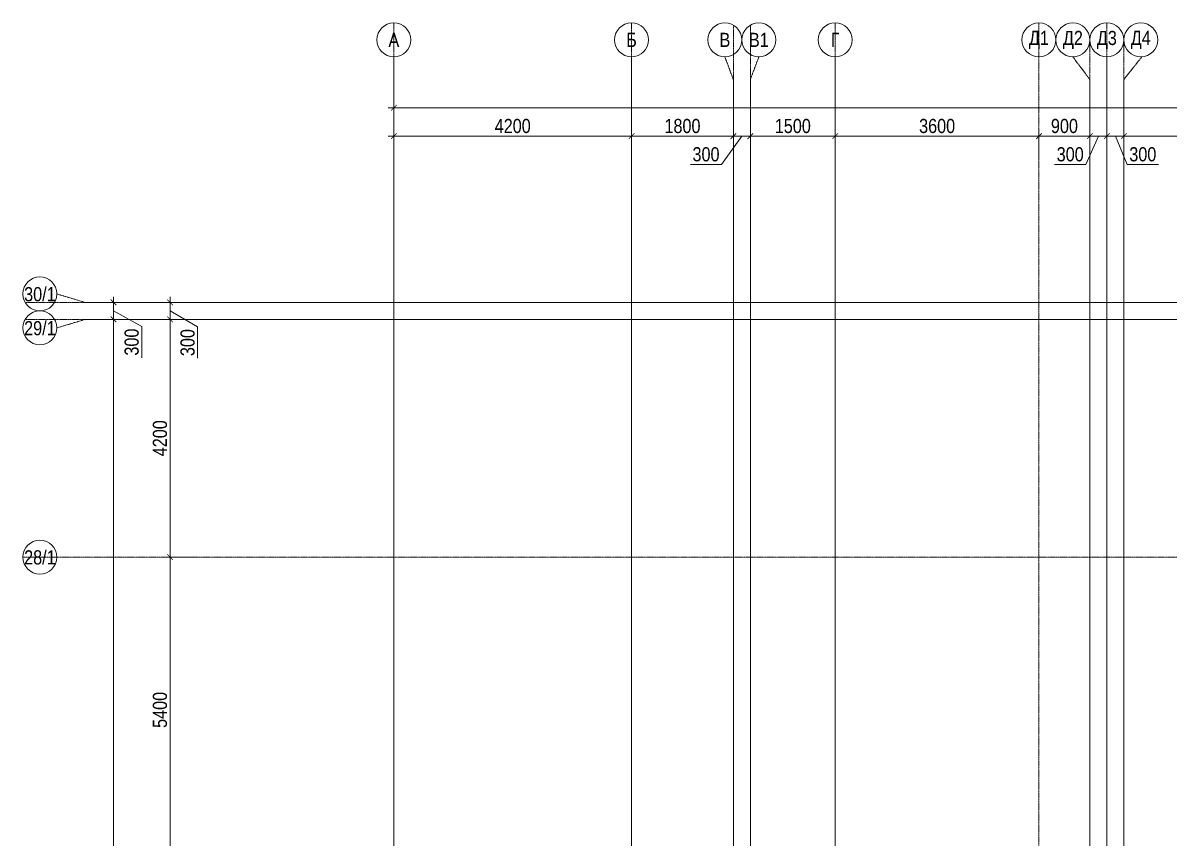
# Model space of a CAD drawing. Header units: millimetres. Extents: x -24360 to 609566, y -391049 to 148426.
# Drawn here: x 488056 to 508310, y -3232 to 11171 of the extents above; entities that cross this region are included whole.
import ezdxf
from ezdxf.enums import TextEntityAlignment as Align

# ---------------------------------------------------------------- set-up
doc = ezdxf.new("R2010")
doc.units = ezdxf.units.MM
doc.linetypes.add('CENTER2', pattern=[28.575, 19.05, -3.175, 3.175, -3.175])
doc.layers.get('Defpoints').update_dxf_attribs({"color": 140})
doc.layers.add('АР_Оси_РД_100', color=7, linetype='Continuous', lineweight=0, true_color=0x525252)
doc.layers.add('АР_Оси_РД_размер', color=8, linetype='Continuous', lineweight=0)
doc.styles.add('style1', font='ARIALN.TTF')
doc.styles.add('ккк', font='isocpeur.ttf', dxfattribs={"width": 0.85, "oblique": 15})
doc.dimstyles.new('Dim100_ареал', dxfattribs={"dimscale": 100, "dimtxt": 2.5, "dimasz": 1, "dimexe": 1, "dimexo": 1, "dimgap": 0.5, "dimtad": 1, "dimzin": 12, "dimdsep": 46, "dimtxsty": 'style1', "dimblk": 'ARCHTICK', "dimcen": 1, "dimdle": 1, "dimclrd": 256, "dimclre": 256, "dimaunit": 1, "dimadec": 0, "dimazin": 3, "dimtfac": 1, "dimtmove": 1, "dimatfit": 3, "dimldrblk": 'OPEN30', "dimfxl": 4, "dimfxlon": 1, "dimtolj": 1, "dimtzin": 0, "dimlwd": 9, "dimlwe": 9, "dimarcsym": 0})

# ---------------------------------------------------------------- blocks, each defined once
blk = doc.blocks.new('A-iden')
at = {"linetype": 'Continuous', "lineweight": 5}
blk.add_circle((0, -4), 3, dxfattribs=at)
at = {"color": 0, "linetype": 'Continuous', "lineweight": 20, "style": 'ккк', "width": 0.85}
blk.add_attdef('ID', text='', height=4, dxfattribs=at).set_placement((0.31, -3.85), align=Align.MIDDLE_CENTER)
blk = doc.blocks.new('_ArchTick')
at = {"color": 0, "linetype": 'ByBlock', "const_width": 0.15}
blk.add_lwpolyline([(-0.5, -0.5), (0.5, 0.5)], dxfattribs=at)
blk = doc.blocks.new('*D1009')
at = {"layer": 'Defpoints', "color": 0, "lineweight": 15, "transparency": 16777216}
for p in [(490656, 1733), (491656, 1733), (491656, -3667)]:
    blk.add_point(p, dxfattribs=at)
at = {"layer": 'АР_Оси_РД_размер', "lineweight": 9, "transparency": 16777216}
for p, q in [((490656, -3767), (490656, 1833)), ((491056, 1733), (490556, 1733)), ((491056, -3667), (490556, -3667))]:
    blk.add_line(p, q, dxfattribs=at)
at = {"layer": 'АР_Оси_РД_размер', "lineweight": 9, "transparency": 16777216, "xscale": 100, "yscale": 100, "zscale": 100}
for p, rotation in [((490656, 1733), 90), ((490656, -3667), 270)]:
    blk.add_blockref('_ArchTick', p, dxfattribs=dict(at, rotation=rotation))
at = {"layer": 'АР_Оси_РД_размер', "color": 0, "transparency": 16777216, "insert": (490478, -967), "char_height": 250, "attachment_point": 5, "rotation": 90, "style": 'style1'}
blk.add_mtext('\\A1;5400', dxfattribs=at)
blk = doc.blocks.new('_Open30')
at = {"color": 0, "linetype": 'ByBlock', "lineweight": -2}
for p, q in [((-1, 0.27), (0, 0)), ((0, 0), (-1, -0.27)), ((0, 0), (-1, 0))]:
    blk.add_line(p, q, dxfattribs=at)
blk = doc.blocks.new('*D1010')
at = {"layer": 'Defpoints', "color": 0, "lineweight": 15, "transparency": 16777216}
for p in [(490656, 5933), (491656, 5933), (491656, 1733)]:
    blk.add_point(p, dxfattribs=at)
at = {"layer": 'АР_Оси_РД_размер', "lineweight": 9, "transparency": 16777216}
for p, q in [((491056, 5933), (490556, 5933)), ((490656, 1633), (490656, 6033)), ((491056, 1733), (490556, 1733))]:
    blk.add_line(p, q, dxfattribs=at)
at = {"layer": 'АР_Оси_РД_размер', "lineweight": 9, "transparency": 16777216, "xscale": 100, "yscale": 100, "zscale": 100}
for p, rotation in [((490656, 5933), 90), ((490656, 1733), 270)]:
    blk.add_blockref('_ArchTick', p, dxfattribs=dict(at, rotation=rotation))
at = {"layer": 'АР_Оси_РД_размер', "color": 0, "transparency": 16777216, "insert": (490478, 3833), "char_height": 250, "attachment_point": 5, "rotation": 90, "style": 'style1'}
blk.add_mtext('\\A1;4200', dxfattribs=at)
blk = doc.blocks.new('*D1011')
at = {"layer": 'Defpoints', "color": 0, "lineweight": 15, "transparency": 16777216}
for p in [(490656, 6233), (491656, 6233), (491656, 5933)]:
    blk.add_point(p, dxfattribs=at)
at = {"layer": 'АР_Оси_РД_размер', "lineweight": 9, "transparency": 16777216}
for p, q in [((490656, 5833), (490656, 6333)), ((491056, 6233), (490556, 6233)), ((490656, 6083), (491143, 5799)), ((491056, 5933), (490556, 5933)), ((491143, 5799), (491143, 5247))]:
    blk.add_line(p, q, dxfattribs=at)
at = {"layer": 'АР_Оси_РД_размер', "lineweight": 9, "transparency": 16777216, "xscale": 100, "yscale": 100, "zscale": 100}
for p, rotation in [((490656, 6233), 90), ((490656, 5933), 270)]:
    blk.add_blockref('_ArchTick', p, dxfattribs=dict(at, rotation=rotation))
at = {"layer": 'АР_Оси_РД_размер', "color": 0, "transparency": 16777216, "insert": (490966, 5523), "char_height": 250, "attachment_point": 5, "rotation": 90, "style": 'style1'}
blk.add_mtext('\\A1;300', dxfattribs=at)
blk = doc.blocks.new('*D1012')
at = {"layer": 'Defpoints', "color": 0, "lineweight": 15, "transparency": 16777216}
for p in [(489656, 5933), (491656, 5933), (491656, -25867)]:
    blk.add_point(p, dxfattribs=at)
at = {"layer": 'АР_Оси_РД_размер', "lineweight": 9, "transparency": 16777216}
for p, q in [((490056, 5933), (489556, 5933)), ((489656, -25967), (489656, 6033)), ((490056, -25867), (489556, -25867))]:
    blk.add_line(p, q, dxfattribs=at)
at = {"layer": 'АР_Оси_РД_размер', "lineweight": 9, "transparency": 16777216, "xscale": 100, "yscale": 100, "zscale": 100}
for p, rotation in [((489656, 5933), 90), ((489656, -25867), 270)]:
    blk.add_blockref('_ArchTick', p, dxfattribs=dict(at, rotation=rotation))
at = {"layer": 'АР_Оси_РД_размер', "color": 0, "transparency": 16777216, "insert": (489478, -9967), "char_height": 250, "attachment_point": 5, "rotation": 90, "style": 'style1'}
blk.add_mtext('\\A1;31800', dxfattribs=at)
blk = doc.blocks.new('*D1013')
at = {"layer": 'Defpoints', "color": 0, "lineweight": 15, "transparency": 16777216}
for p in [(489656, 6233), (491656, 6233), (491656, 5933)]:
    blk.add_point(p, dxfattribs=at)
at = {"layer": 'АР_Оси_РД_размер', "lineweight": 9, "transparency": 16777216}
for p, q in [((489656, 5833), (489656, 6333)), ((490056, 6233), (489556, 6233)), ((489656, 6083), (490156, 5808)), ((490056, 5933), (489556, 5933)), ((490156, 5808), (490156, 5256))]:
    blk.add_line(p, q, dxfattribs=at)
at = {"layer": 'АР_Оси_РД_размер', "lineweight": 9, "transparency": 16777216, "xscale": 100, "yscale": 100, "zscale": 100}
for p, rotation in [((489656, 6233), 90), ((489656, 5933), 270)]:
    blk.add_blockref('_ArchTick', p, dxfattribs=dict(at, rotation=rotation))
at = {"layer": 'АР_Оси_РД_размер', "color": 0, "transparency": 16777216, "insert": (489978, 5532), "char_height": 250, "attachment_point": 5, "rotation": 90, "style": 'style1'}
blk.add_mtext('\\A1;300', dxfattribs=at)
blk = doc.blocks.new('*D1047')
at = {"layer": 'Defpoints', "color": 0, "lineweight": 15, "transparency": 16777216}
for p in [(532111, 9671), (494611, 7671), (532111, 7671)]:
    blk.add_point(p, dxfattribs=at)
at = {"layer": 'АР_Оси_РД_размер', "lineweight": 9, "transparency": 16777216}
for p, q in [((494611, 9271), (494611, 9771)), ((532111, 9271), (532111, 9771)), ((494511, 9671), (532211, 9671))]:
    blk.add_line(p, q, dxfattribs=at)
at = {"layer": 'АР_Оси_РД_размер', "lineweight": 9, "transparency": 16777216, "xscale": 100, "yscale": 100, "zscale": 100, "rotation": 180}
blk.add_blockref('_ArchTick', (494611, 9671), dxfattribs=at)
at = {"layer": 'АР_Оси_РД_размер', "lineweight": 9, "transparency": 16777216, "xscale": 100, "yscale": 100, "zscale": 100}
blk.add_blockref('_ArchTick', (532111, 9671), dxfattribs=at)
at = {"layer": 'АР_Оси_РД_размер', "color": 0, "transparency": 16777216, "insert": (513361, 9849), "char_height": 250, "attachment_point": 5, "style": 'style1'}
blk.add_mtext('\\A1;37500', dxfattribs=at)
blk = doc.blocks.new('*D1048')
at = {"layer": 'Defpoints', "color": 0, "lineweight": 15, "transparency": 16777216}
for p in [(498811, 9171), (494611, 7671), (498811, 7671)]:
    blk.add_point(p, dxfattribs=at)
at = {"layer": 'АР_Оси_РД_размер', "lineweight": 9, "transparency": 16777216}
for p, q in [((494511, 9171), (498911, 9171)), ((494611, 8771), (494611, 9271)), ((498811, 8771), (498811, 9271))]:
    blk.add_line(p, q, dxfattribs=at)
at = {"layer": 'АР_Оси_РД_размер', "lineweight": 9, "transparency": 16777216, "xscale": 100, "yscale": 100, "zscale": 100, "rotation": 180}
blk.add_blockref('_ArchTick', (494611, 9171), dxfattribs=at)
at = {"layer": 'АР_Оси_РД_размер', "lineweight": 9, "transparency": 16777216, "xscale": 100, "yscale": 100, "zscale": 100}
blk.add_blockref('_ArchTick', (498811, 9171), dxfattribs=at)
at = {"layer": 'АР_Оси_РД_размер', "color": 0, "transparency": 16777216, "insert": (496711, 9349), "char_height": 250, "attachment_point": 5, "style": 'style1'}
blk.add_mtext('\\A1;4200', dxfattribs=at)
blk = doc.blocks.new('*D1049')
at = {"layer": 'Defpoints', "color": 0, "lineweight": 15, "transparency": 16777216}
for p in [(500611, 9171), (498811, 7671), (500611, 7671)]:
    blk.add_point(p, dxfattribs=at)
at = {"layer": 'АР_Оси_РД_размер', "lineweight": 9, "transparency": 16777216}
for p, q in [((498711, 9171), (500711, 9171)), ((498811, 8771), (498811, 9271)), ((500611, 8771), (500611, 9271))]:
    blk.add_line(p, q, dxfattribs=at)
at = {"layer": 'АР_Оси_РД_размер', "lineweight": 9, "transparency": 16777216, "xscale": 100, "yscale": 100, "zscale": 100, "rotation": 180}
blk.add_blockref('_ArchTick', (498811, 9171), dxfattribs=at)
at = {"layer": 'АР_Оси_РД_размер', "lineweight": 9, "transparency": 16777216, "xscale": 100, "yscale": 100, "zscale": 100}
blk.add_blockref('_ArchTick', (500611, 9171), dxfattribs=at)
at = {"layer": 'АР_Оси_РД_размер', "color": 0, "transparency": 16777216, "insert": (499711, 9349), "char_height": 250, "attachment_point": 5, "style": 'style1'}
blk.add_mtext('\\A1;1800', dxfattribs=at)
blk = doc.blocks.new('*D1050')
at = {"layer": 'Defpoints', "color": 0, "lineweight": 15, "transparency": 16777216}
for p in [(500911, 9171), (500611, 7671), (500911, 7671)]:
    blk.add_point(p, dxfattribs=at)
at = {"layer": 'АР_Оси_РД_размер', "lineweight": 9, "transparency": 16777216}
for p, q in [((500761, 9171), (500403, 8671)), ((500511, 9171), (501011, 9171)), ((500611, 8771), (500611, 9271)), ((500911, 8771), (500911, 9271)), ((500403, 8671), (499850, 8671))]:
    blk.add_line(p, q, dxfattribs=at)
at = {"layer": 'АР_Оси_РД_размер', "lineweight": 9, "transparency": 16777216, "xscale": 100, "yscale": 100, "zscale": 100, "rotation": 180}
blk.add_blockref('_ArchTick', (500611, 9171), dxfattribs=at)
at = {"layer": 'АР_Оси_РД_размер', "lineweight": 9, "transparency": 16777216, "xscale": 100, "yscale": 100, "zscale": 100}
blk.add_blockref('_ArchTick', (500911, 9171), dxfattribs=at)
at = {"layer": 'АР_Оси_РД_размер', "color": 0, "transparency": 16777216, "insert": (500127, 8849), "char_height": 250, "attachment_point": 5, "style": 'style1'}
blk.add_mtext('\\A1;300', dxfattribs=at)
blk = doc.blocks.new('*D1051')
at = {"layer": 'Defpoints', "color": 0, "lineweight": 15, "transparency": 16777216}
for p in [(502411, 9171), (500911, 7671), (502411, 7671)]:
    blk.add_point(p, dxfattribs=at)
at = {"layer": 'АР_Оси_РД_размер', "lineweight": 9, "transparency": 16777216}
for p, q in [((500811, 9171), (502511, 9171)), ((500911, 8771), (500911, 9271)), ((502411, 8771), (502411, 9271))]:
    blk.add_line(p, q, dxfattribs=at)
at = {"layer": 'АР_Оси_РД_размер', "lineweight": 9, "transparency": 16777216, "xscale": 100, "yscale": 100, "zscale": 100, "rotation": 180}
blk.add_blockref('_ArchTick', (500911, 9171), dxfattribs=at)
at = {"layer": 'АР_Оси_РД_размер', "lineweight": 9, "transparency": 16777216, "xscale": 100, "yscale": 100, "zscale": 100}
blk.add_blockref('_ArchTick', (502411, 9171), dxfattribs=at)
at = {"layer": 'АР_Оси_РД_размер', "color": 0, "transparency": 16777216, "insert": (501661, 9349), "char_height": 250, "attachment_point": 5, "style": 'style1'}
blk.add_mtext('\\A1;1500', dxfattribs=at)
blk = doc.blocks.new('*D1052')
at = {"layer": 'Defpoints', "color": 0, "lineweight": 15, "transparency": 16777216}
for p in [(506011, 9171), (502411, 7671), (506011, 7671)]:
    blk.add_point(p, dxfattribs=at)
at = {"layer": 'АР_Оси_РД_размер', "lineweight": 9, "transparency": 16777216}
for p, q in [((502311, 9171), (506111, 9171)), ((502411, 8771), (502411, 9271)), ((506011, 8771), (506011, 9271))]:
    blk.add_line(p, q, dxfattribs=at)
at = {"layer": 'АР_Оси_РД_размер', "lineweight": 9, "transparency": 16777216, "xscale": 100, "yscale": 100, "zscale": 100, "rotation": 180}
blk.add_blockref('_ArchTick', (502411, 9171), dxfattribs=at)
at = {"layer": 'АР_Оси_РД_размер', "lineweight": 9, "transparency": 16777216, "xscale": 100, "yscale": 100, "zscale": 100}
blk.add_blockref('_ArchTick', (506011, 9171), dxfattribs=at)
at = {"layer": 'АР_Оси_РД_размер', "color": 0, "transparency": 16777216, "insert": (504211, 9349), "char_height": 250, "attachment_point": 5, "style": 'style1'}
blk.add_mtext('\\A1;3600', dxfattribs=at)
blk = doc.blocks.new('*D1053')
at = {"layer": 'Defpoints', "color": 0, "lineweight": 15, "transparency": 16777216}
for p in [(506911, 9171), (506011, 7671), (506911, 7671)]:
    blk.add_point(p, dxfattribs=at)
at = {"layer": 'АР_Оси_РД_размер', "lineweight": 9, "transparency": 16777216}
for p, q in [((505911, 9171), (507011, 9171)), ((506011, 8771), (506011, 9271)), ((506911, 8771), (506911, 9271))]:
    blk.add_line(p, q, dxfattribs=at)
at = {"layer": 'АР_Оси_РД_размер', "lineweight": 9, "transparency": 16777216, "xscale": 100, "yscale": 100, "zscale": 100, "rotation": 180}
blk.add_blockref('_ArchTick', (506011, 9171), dxfattribs=at)
at = {"layer": 'АР_Оси_РД_размер', "lineweight": 9, "transparency": 16777216, "xscale": 100, "yscale": 100, "zscale": 100}
blk.add_blockref('_ArchTick', (506911, 9171), dxfattribs=at)
at = {"layer": 'АР_Оси_РД_размер', "color": 0, "transparency": 16777216, "insert": (506461, 9349), "char_height": 250, "attachment_point": 5, "style": 'style1'}
blk.add_mtext('\\A1;900', dxfattribs=at)
blk = doc.blocks.new('*D1054')
at = {"layer": 'Defpoints', "color": 0, "lineweight": 15, "transparency": 16777216}
for p in [(507211, 9171), (506911, 7671), (507211, 7671)]:
    blk.add_point(p, dxfattribs=at)
at = {"layer": 'АР_Оси_РД_размер', "lineweight": 9, "transparency": 16777216}
for p, q in [((506811, 9171), (507311, 9171)), ((507061, 9171), (506839, 8671)), ((506911, 8771), (506911, 9271)), ((507211, 8771), (507211, 9271)), ((506839, 8671), (506287, 8671))]:
    blk.add_line(p, q, dxfattribs=at)
at = {"layer": 'АР_Оси_РД_размер', "lineweight": 9, "transparency": 16777216, "xscale": 100, "yscale": 100, "zscale": 100, "rotation": 180}
blk.add_blockref('_ArchTick', (506911, 9171), dxfattribs=at)
at = {"layer": 'АР_Оси_РД_размер', "lineweight": 9, "transparency": 16777216, "xscale": 100, "yscale": 100, "zscale": 100}
blk.add_blockref('_ArchTick', (507211, 9171), dxfattribs=at)
at = {"layer": 'АР_Оси_РД_размер', "color": 0, "transparency": 16777216, "insert": (506563, 8849), "char_height": 250, "attachment_point": 5, "style": 'style1'}
blk.add_mtext('\\A1;300', dxfattribs=at)
blk = doc.blocks.new('*D1055')
at = {"layer": 'Defpoints', "color": 0, "lineweight": 15, "transparency": 16777216}
for p in [(507511, 9171), (507211, 7671), (507511, 7671)]:
    blk.add_point(p, dxfattribs=at)
at = {"layer": 'АР_Оси_РД_размер', "lineweight": 9, "transparency": 16777216}
for p, q in [((507111, 9171), (507611, 9171)), ((507211, 8771), (507211, 9271)), ((507361, 9171), (507570, 8671)), ((507511, 8771), (507511, 9271)), ((507570, 8671), (508122, 8671))]:
    blk.add_line(p, q, dxfattribs=at)
at = {"layer": 'АР_Оси_РД_размер', "lineweight": 9, "transparency": 16777216, "xscale": 100, "yscale": 100, "zscale": 100, "rotation": 180}
blk.add_blockref('_ArchTick', (507211, 9171), dxfattribs=at)
at = {"layer": 'АР_Оси_РД_размер', "lineweight": 9, "transparency": 16777216, "xscale": 100, "yscale": 100, "zscale": 100}
blk.add_blockref('_ArchTick', (507511, 9171), dxfattribs=at)
at = {"layer": 'АР_Оси_РД_размер', "color": 0, "transparency": 16777216, "insert": (507846, 8849), "char_height": 250, "attachment_point": 5, "style": 'style1'}
blk.add_mtext('\\A1;300', dxfattribs=at)
blk = doc.blocks.new('*D1056')
at = {"layer": 'Defpoints', "color": 0, "lineweight": 15, "transparency": 16777216}
for p in [(512611, 9171), (507511, 7671), (512611, 7671)]:
    blk.add_point(p, dxfattribs=at)
at = {"layer": 'АР_Оси_РД_размер', "lineweight": 9, "transparency": 16777216}
for p, q in [((507411, 9171), (512711, 9171)), ((507511, 8771), (507511, 9271)), ((512611, 8771), (512611, 9271))]:
    blk.add_line(p, q, dxfattribs=at)
at = {"layer": 'АР_Оси_РД_размер', "lineweight": 9, "transparency": 16777216, "xscale": 100, "yscale": 100, "zscale": 100, "rotation": 180}
blk.add_blockref('_ArchTick', (507511, 9171), dxfattribs=at)
at = {"layer": 'АР_Оси_РД_размер', "lineweight": 9, "transparency": 16777216, "xscale": 100, "yscale": 100, "zscale": 100}
blk.add_blockref('_ArchTick', (512611, 9171), dxfattribs=at)
at = {"layer": 'АР_Оси_РД_размер', "color": 0, "transparency": 16777216, "insert": (510061, 9349), "char_height": 250, "attachment_point": 5, "style": 'style1'}
blk.add_mtext('\\A1;5100', dxfattribs=at)

msp = doc.modelspace()

# ---------------------------------------------------------------- linework, layer by layer
at = {"layer": 'АР_Оси_РД_100', "linetype": 'CENTER2'}
for p, q in [((494610.576, -31032.25), (494610.576, 11171.429)), ((498810.576, -31032.25), (498810.576, 11171.429)), ((494610.576, -25267.25), (494610.576, 10571.429)), ((498810.576, -25267.25), (498810.576, 10571.429)), ((488055.618, 1732.75), (543380.576, 1732.75)), ((488655.618, 1732.75), (540670.576, 1732.75))]:
    msp.add_line(p, q, dxfattribs=at)
for points in [[(502410.576, -31032.25), (502410.576, 11171.429)], [(506010.576, 11171.429), (506010.576, -31032.25)], [(507210.576, -31032.25), (507210.576, 11171.429)], [(500610.576, 11131.236), (500610.576, -31071.809)], [(500910.576, -31073.08), (500910.576, 11131.236)], [(506610.695, -31032.25), (506910.576, -30632.25), (506910.576, 10871.429)], [(507810.576, -31032.25), (507510.576, -30632.25), (507510.576, 10871.429)], [(500460.131, 10571.429), (500610.576, 10171.429), (500610.576, -25267.25)], [(500910.576, -25267.25), (500910.576, 10171.429), (501060.576, 10571.429)], [(502410.576, -25267.25), (502410.576, 10571.429)], [(506010.576, 10571.429), (506010.576, -25267.25)], [(506910.576, -25267.25), (506910.576, 10171.429), (506610.576, 10571.429)], [(507210.576, -25267.25), (507210.576, 10571.429)], [(507510.576, -25267.25), (507510.576, 10171.429), (507830.743, 10572.107)], [(543380.576, 6382.75), (542880.576, 6232.75), (488095.811, 6232.75)], [(540670.576, 6232.75), (489155.618, 6232.75), (488655.618, 6382.75)], [(543380.576, 5782.75), (542880.576, 5932.75), (488095.811, 5932.75)], [(540670.576, 5932.75), (489155.618, 5932.75), (488655.618, 5782.75)]]:
    msp.add_lwpolyline(points, dxfattribs=at)

# ---------------------------------------------------------------- block references
at = {"layer": 'АР_Оси_РД_100'}
ref = msp.add_blockref('A-iden', (494610.576, 11271.429), dxfattribs=dict(at, xscale=100, yscale=100, zscale=100))
ref.add_attrib('ID', 'А', dxfattribs={"layer": '0', "linetype": 'Continuous', "height": 250, "style": 'style1'}).set_placement((494610.576, 10871.429), align=Align.MIDDLE)
ref = msp.add_blockref('A-iden', (498810.576, 11271.429), dxfattribs=dict(at, xscale=100, yscale=100, zscale=100))
ref.add_attrib('ID', 'Б', dxfattribs={"layer": '0', "linetype": 'Continuous', "height": 250, "style": 'style1'}).set_placement((498810.576, 10871.429), align=Align.MIDDLE)
ref = msp.add_blockref('A-iden', (500460.576, 11271.428), dxfattribs=dict(at, xscale=100, yscale=100, zscale=100))
ref.add_attrib('ID', 'В', dxfattribs={"layer": '0', "linetype": 'Continuous', "height": 250, "style": 'style1'}).set_placement((500460.576, 10871.428), align=Align.MIDDLE)
ref = msp.add_blockref('A-iden', (501060.576, 11271.429), dxfattribs=dict(at, xscale=100, yscale=100, zscale=100))
ref.add_attrib('ID', 'В1', dxfattribs={"layer": '0', "linetype": 'Continuous', "height": 250, "style": 'style1'}).set_placement((501060.576, 10871.429), align=Align.MIDDLE)
ref = msp.add_blockref('A-iden', (502410.576, 11271.429), dxfattribs=dict(at, xscale=100, yscale=100, zscale=100))
ref.add_attrib('ID', 'Г', dxfattribs={"layer": '0', "linetype": 'Continuous', "height": 250, "style": 'style1'}).set_placement((502410.576, 10871.429), align=Align.MIDDLE)
ref = msp.add_blockref('A-iden', (506010.576, 11271.429), dxfattribs=dict(at, xscale=100, yscale=100, zscale=100))
ref.add_attrib('ID', 'Д1', dxfattribs={"layer": '0', "linetype": 'Continuous', "height": 250, "style": 'style1'}).set_placement((506010.576, 10871.429), align=Align.MIDDLE)
ref = msp.add_blockref('A-iden', (506610.576, 11271.429), dxfattribs=dict(at, xscale=100, yscale=100, zscale=100))
ref.add_attrib('ID', 'Д2', dxfattribs={"layer": '0', "linetype": 'Continuous', "height": 250, "style": 'style1'}).set_placement((506610.576, 10871.429), align=Align.MIDDLE)
ref = msp.add_blockref('A-iden', (507210.576, 11271.429), dxfattribs=dict(at, xscale=100, yscale=100, zscale=100))
ref.add_attrib('ID', 'Д3', dxfattribs={"layer": '0', "linetype": 'Continuous', "height": 250, "style": 'style1'}).set_placement((507210.576, 10871.429), align=Align.MIDDLE)
ref = msp.add_blockref('A-iden', (507810.576, 11271.428), dxfattribs=dict(at, xscale=100, yscale=100, zscale=100))
ref.add_attrib('ID', 'Д4', dxfattribs={"layer": '0', "linetype": 'Continuous', "height": 250, "style": 'style1'}).set_placement((507810.576, 10871.428), align=Align.MIDDLE)
ref = msp.add_blockref('A-iden', (488355.618, 6782.75), dxfattribs=dict(at, xscale=100, yscale=100, zscale=100))
ref.add_attrib('ID', '30/1', dxfattribs={"layer": '0', "linetype": 'Continuous', "height": 250, "style": 'style1'}).set_placement((488355.618, 6382.75), align=Align.MIDDLE)
ref = msp.add_blockref('A-iden', (488355.618, 6182.75), dxfattribs=dict(at, xscale=100, yscale=100, zscale=100))
ref.add_attrib('ID', '29/1', dxfattribs={"layer": '0', "linetype": 'Continuous', "height": 250, "style": 'style1'}).set_placement((488355.618, 5782.75), align=Align.MIDDLE)
ref = msp.add_blockref('A-iden', (488355.618, 2132.75), dxfattribs=dict(at, xscale=100, yscale=100, zscale=100))
ref.add_attrib('ID', '28/1', dxfattribs={"layer": '0', "linetype": 'Continuous', "height": 250, "style": 'style1'}).set_placement((488355.618, 1732.75), align=Align.MIDDLE)

# ---------------------------------------------------------------- dimensions: what is measured, and where the dimension line sits
at = {"layer": 'АР_Оси_РД_размер'}
for base, p1, p2, picture, middle in [((532110.576, 9671.429), (494610.576, 7671.429), (532110.576, 7671.429), '*D1047', (513360.576, 9849.072)), ((498810.576, 9171.429), (494610.576, 7671.429), (498810.576, 7671.429), '*D1048', (496710.576, 9349.072)), ((500610.576, 9171.429), (498810.576, 7671.429), (500610.576, 7671.429), '*D1049', (499710.576, 9349.072)), ((502410.576, 9171.429), (500910.576, 7671.429), (502410.576, 7671.429), '*D1051', (501660.576, 9349.072)), ((506010.576, 9171.429), (502410.576, 7671.429), (506010.576, 7671.429), '*D1052', (504210.576, 9349.072)), ((506910.576, 9171.429), (506010.576, 7671.429), (506910.576, 7671.429), '*D1053', (506460.576, 9349.072)), ((512610.576, 9171.429), (507510.576, 7671.429), (512610.576, 7671.429), '*D1056', (510060.576, 9349.072))]:
    dim = msp.add_linear_dim(base=base, p1=p1, p2=p2, dimstyle='Dim100_ареал', dxfattribs=at)
    dim.commit()
    dim.dimension.update_dxf_attribs({"geometry": picture, "text_midpoint": middle})
for base, p1, p2, picture, middle in [((500910.576, 9171.429), (500610.576, 7671.429), (500910.576, 7671.429), '*D1050', (500352.654, 8671.429)), ((507210.576, 9171.429), (506910.576, 7671.429), (507210.576, 7671.429), '*D1054', (506789.145, 8671.429)), ((507510.576, 9171.429), (507210.576, 7671.429), (507510.576, 7671.429), '*D1055', (507619.607, 8671.429))]:
    dim = msp.add_linear_dim(base=base, p1=p1, p2=p2, dimstyle='Dim100_ареал', dxfattribs=at)
    dim.commit()
    dim.dimension.update_dxf_attribs({"geometry": picture, "text_midpoint": middle, "dimtype": 160})
for base, picture, middle in [((489655.618, 6232.75), '*D1013', (490155.618, 5758.468)), ((490655.618, 6232.75), '*D1011', (491143.38, 5748.983))]:
    dim = msp.add_linear_dim(base=base, p1=(491655.618, 5932.75), p2=(491655.618, 6232.75), angle=90, dimstyle='Dim100_ареал', dxfattribs=at)
    dim.commit()
    dim.dimension.update_dxf_attribs({"geometry": picture, "text_midpoint": middle, "dimtype": 160})
for base, p1, p2, picture, middle in [((489655.618, 5932.75), (491655.618, -25867.25), (491655.618, 5932.75), '*D1012', (489477.975, -9967.25)), ((490655.618, 5932.75), (491655.618, 1732.75), (491655.618, 5932.75), '*D1010', (490477.975, 3832.75)), ((490655.618, 1732.75), (491655.618, -3667.25), (491655.618, 1732.75), '*D1009', (490477.975, -967.25))]:
    dim = msp.add_linear_dim(base=base, p1=p1, p2=p2, angle=90, dimstyle='Dim100_ареал', dxfattribs=at)
    dim.commit()
    dim.dimension.update_dxf_attribs({"geometry": picture, "text_midpoint": middle})

doc.saveas('drawing.dxf')
